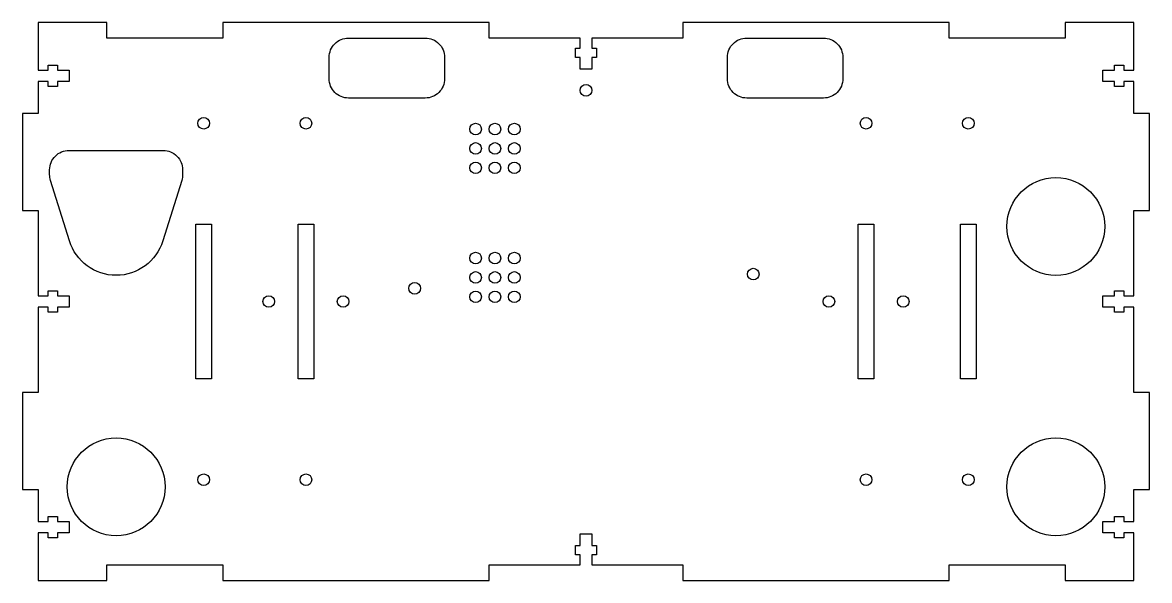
# Model space of a CAD drawing. Header units: millimetres. Extents: x -45 to 245, y -21 to 123.
import ezdxf

# ---------------------------------------------------------------- set-up
doc = ezdxf.new("R2010")
doc.units = ezdxf.units.MM
doc.layers.get('0').update_dxf_attribs({"linetype": 'CONTINUOUS'})

msp = doc.modelspace()

# ---------------------------------------------------------------- linework, layer by layer
for points in [[(101.5, -14.42), (101.5, -17.02), (125, -17.02), (125, -21.02), (193.73, -21.02), (193.73, -17.02), (223.73, -17.02), (223.73, -21.02), (241.46, -21.02), (241.46, -8.77), (238.86, -8.77), (238.86, -10.02), (236.46, -10.02), (236.46, -8.77), (233.46, -8.77), (233.46, -5.77), (236.46, -5.77), (236.46, -4.52), (238.86, -4.52), (238.86, -5.77), (241.46, -5.77), (241.46, 2.48), (245.46, 2.48), (245.46, 27.48), (241.46, 27.48), (241.46, 49.48), (238.86, 49.48), (238.86, 48.23), (236.46, 48.23), (236.46, 49.48), (233.46, 49.48), (233.46, 52.48), (236.46, 52.48), (236.46, 53.73), (238.86, 53.73), (238.86, 52.48), (241.46, 52.48), (241.46, 74.48), (245.46, 74.48), (245.46, 99.48), (241.46, 99.48), (241.46, 107.73), (238.86, 107.73), (238.86, 106.48), (236.46, 106.48), (236.46, 107.73), (233.46, 107.73), (233.46, 110.73), (236.46, 110.73), (236.46, 111.98), (238.86, 111.98), (238.86, 110.73), (241.46, 110.73), (241.46, 122.98), (223.73, 122.98), (223.73, 118.98), (193.73, 118.98), (193.73, 122.98), (125, 122.98), (125, 118.98), (101.5, 118.98), (101.5, 116.38), (102.75, 116.38), (102.75, 113.98), (101.5, 113.98), (101.5, 110.98), (98.5, 110.98), (98.5, 113.98), (97.25, 113.98), (97.25, 116.38), (98.5, 116.38), (98.5, 118.98), (75, 118.98), (75, 122.98), (6.27, 122.98), (6.27, 118.98), (-23.73, 118.98), (-23.73, 122.98), (-41.46, 122.98), (-41.46, 110.73), (-38.86, 110.73), (-38.86, 111.98), (-36.46, 111.98), (-36.46, 110.73), (-33.46, 110.73), (-33.46, 107.73), (-36.46, 107.73), (-36.46, 106.48), (-38.86, 106.48), (-38.86, 107.73), (-41.46, 107.73), (-41.46, 99.48), (-45.46, 99.48), (-45.46, 74.48), (-41.46, 74.48), (-41.46, 52.48), (-38.86, 52.48), (-38.86, 53.73), (-36.46, 53.73), (-36.46, 52.48), (-33.46, 52.48), (-33.46, 49.48), (-36.46, 49.48), (-36.46, 48.23), (-38.86, 48.23), (-38.86, 49.48), (-41.46, 49.48), (-41.46, 27.48), (-45.46, 27.48), (-45.46, 2.48), (-41.46, 2.48), (-41.46, -5.77), (-38.86, -5.77), (-38.86, -4.52), (-36.46, -4.52), (-36.46, -5.77), (-33.46, -5.77), (-33.46, -8.77), (-36.46, -8.77), (-36.46, -10.02), (-38.86, -10.02), (-38.86, -8.77), (-41.46, -8.77), (-41.46, -21.02), (-23.73, -21.02), (-23.73, -17.02), (6.27, -17.02), (6.27, -21.02), (75, -21.02), (75, -17.02), (98.5, -17.02), (98.5, -14.42), (97.25, -14.42), (97.25, -12.02), (98.5, -12.02), (98.5, -9.02), (101.5, -9.02), (101.5, -12.02), (102.75, -12.02), (102.75, -14.42)], [(3.3, 30.98), (-0.7, 30.98), (-0.7, 70.98), (3.3, 70.98)], [(29.7, 70.98), (29.7, 30.98), (25.7, 30.98), (25.7, 70.98)], [(170.3, 70.98), (174.3, 70.98), (174.3, 30.98), (170.3, 30.98)], [(200.7, 30.98), (196.7, 30.98), (196.7, 70.98), (200.7, 70.98)]]:
    msp.add_lwpolyline(points, close=True)
for points in [[(38.7, 118.98), (58.5, 118.98, -0.414214), (63.5, 113.98), (63.5, 108.48, -0.414214), (58.5, 103.48), (38.7, 103.48, -0.414214), (33.7, 108.48), (33.7, 113.98, -0.414214)], [(166.3, 113.98), (166.3, 108.48, -0.414214), (161.3, 103.48), (141.5, 103.48, -0.414214), (136.5, 108.48), (136.5, 113.98, -0.414214), (141.5, 118.98), (161.3, 118.98, -0.414214)], [(-33.35, 66.6), (-38.24, 82.25, -0.075725), (-38.46, 83.74), (-38.46, 84.98, -0.414214), (-33.46, 89.98), (-9.14, 89.98, -0.414214), (-4.14, 84.98), (-4.14, 83.74, -0.075725), (-4.36, 82.25), (-9.25, 66.6, -0.735624)]]:
    msp.add_lwpolyline(points, format="xyb", close=True)
for centre, radius in [((100, 105.48), 1.5), ((1.3, 96.98), 1.5), ((27.7, 96.98), 1.5), ((71.5, 95.48), 1.5), ((76.5, 95.48), 1.5), ((81.5, 95.48), 1.5), ((172.3, 96.98), 1.5), ((198.7, 96.98), 1.5), ((71.5, 90.48), 1.5), ((76.5, 90.48), 1.5), ((81.5, 90.48), 1.5), ((71.5, 85.48), 1.5), ((76.5, 85.48), 1.5), ((81.5, 85.48), 1.5), ((221.3, 70.35), 12.62), ((71.5, 62.18), 1.5), ((76.5, 62.18), 1.5), ((81.5, 62.18), 1.5), ((71.5, 57.18), 1.5), ((76.5, 57.18), 1.5), ((81.5, 57.18), 1.5), ((143.19, 58.04), 1.5), ((55.77, 54.38), 1.5), ((18.1, 50.98), 1.5), ((37.3, 50.98), 1.5), ((71.5, 52.18), 1.5), ((76.5, 52.18), 1.5), ((81.5, 52.18), 1.5), ((162.7, 50.98), 1.5), ((181.9, 50.98), 1.5), ((-21.3, 3.14), 12.62), ((221.3, 3.14), 12.62), ((1.3, 4.98), 1.5), ((27.7, 4.98), 1.5), ((172.3, 4.98), 1.5), ((198.7, 4.98), 1.5)]:
    msp.add_circle(centre, radius)

doc.saveas('drawing.dxf')
